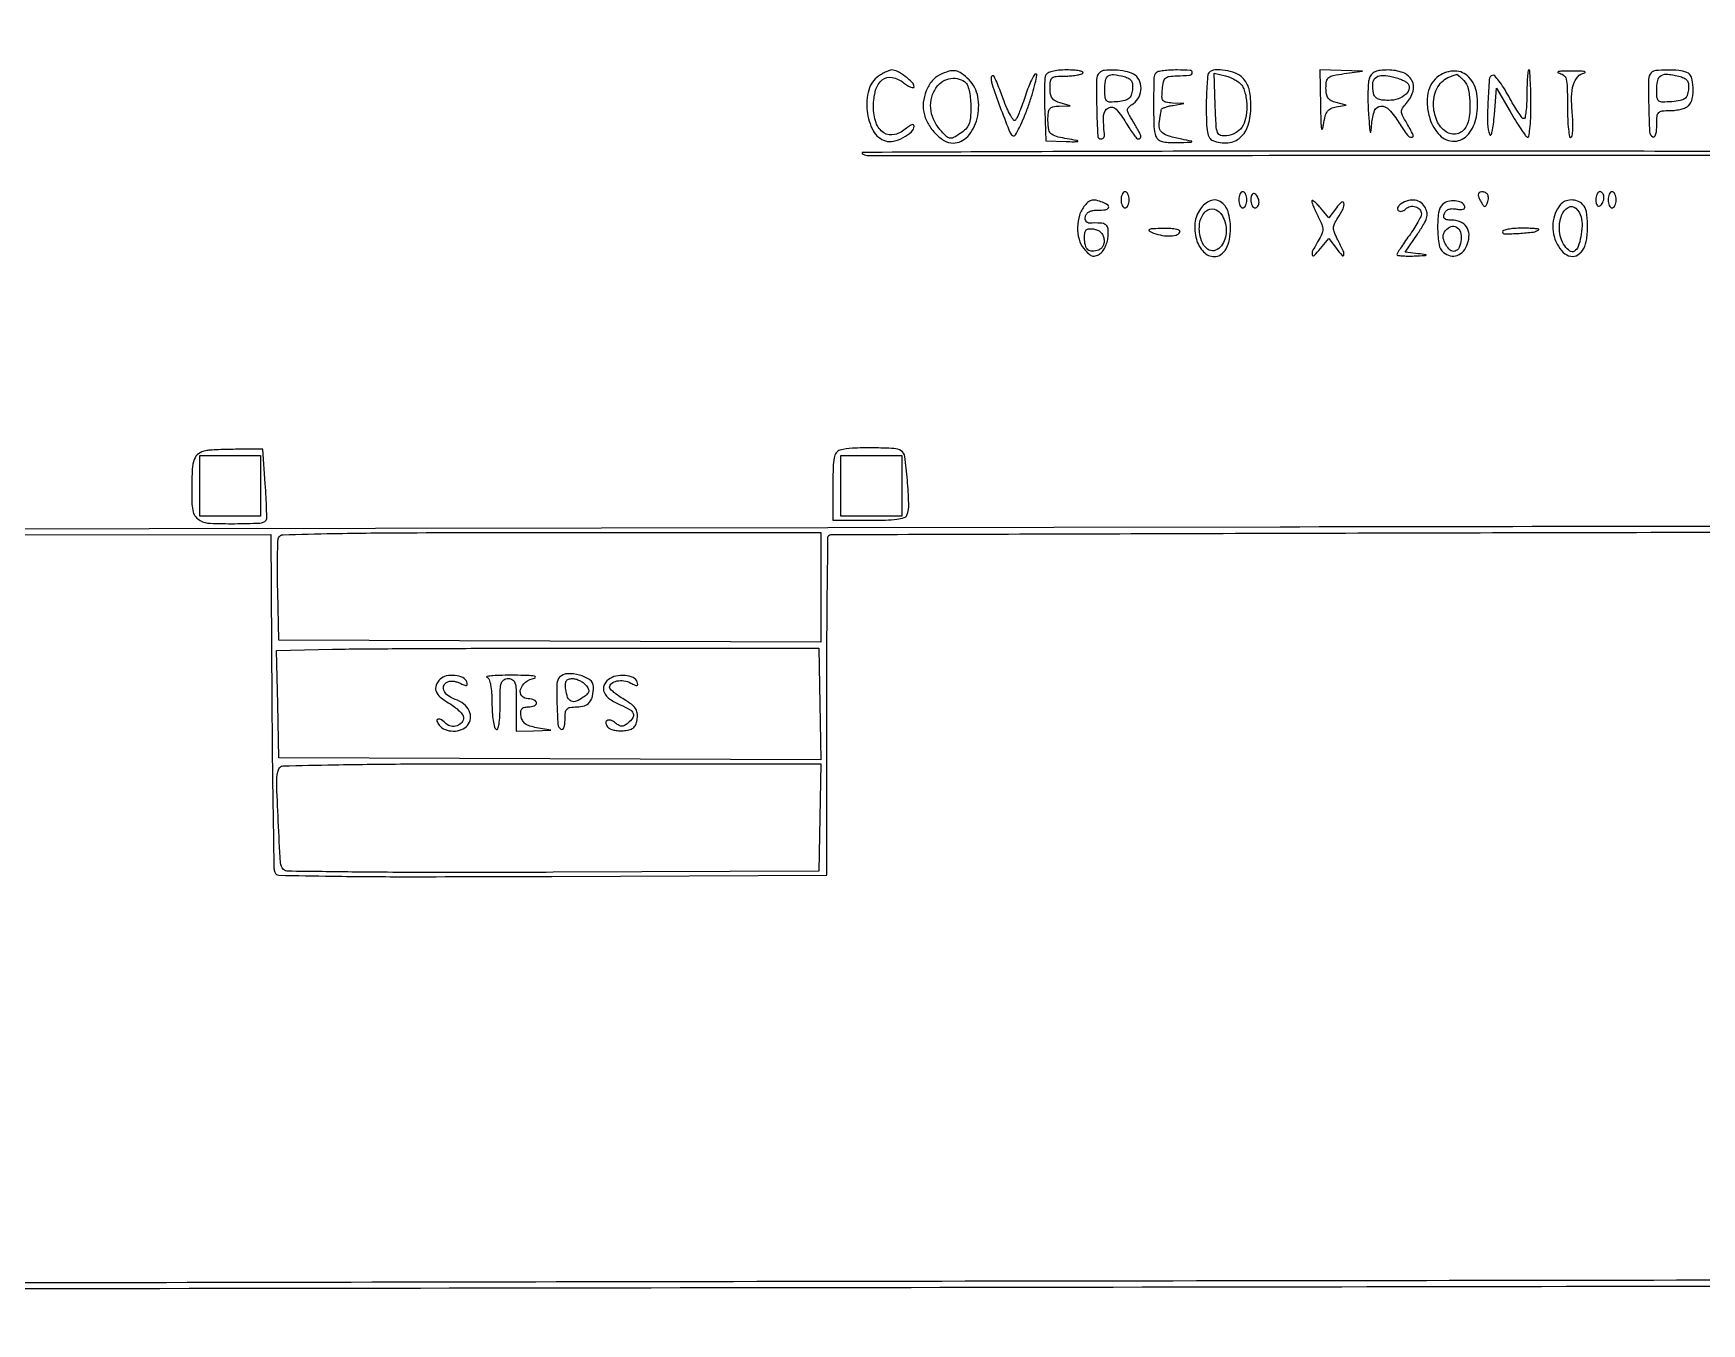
# Model space of a CAD drawing. Extents: x 169 to 2908, y 294 to 2057.
# Drawn here: x 1278 to 1689.1, y 294 to 612 of the extents above; entities that cross this region are included whole.
import ezdxf

# ---------------------------------------------------------------- set-up
doc = ezdxf.new("R2010")
doc.units = 0

msp = doc.modelspace()

# ---------------------------------------------------------------- linework, layer by layer
for points in [[(2071.506825, 305.439341, -0.000001), (1934.444724, 305.133768, -0.000138)], [(1038.744617, 303.238644, -0.000023), (700.1838, 302.982319, -0.000004), (342.98374, 302.731113, -0.013624)], [(2801.089732, 826.142168, 0.000003), (2801.313749, 715.701409, 0.007134)], [(1196.280534, 693.607664, -0.000004), (1324.530678, 693.874949, -0.000166), (1465.990594, 694.12187, -0.0001), (1633.75, 694.325572), (2071, 694.769177), (2071, 685.828914, 0.004678), (2071.139118, 670.959045, 0.002062), (2071.588126, 651.299781, 0.000179), (2072.170997, 629.968917, 0.191729), (2072.528767, 629.1379, 0.662557), (2072.721594, 629.216017, 0.000294), (2072.861575, 638.5478, 0.002271), (2072.966201, 649.147557, 0.001332), (2073, 661.833333), (2073, 695), (2103.139757, 695, 0.001575)], [(1266, 488.407525), (1336.5, 488.5), (1336.759195, 447.5, 0.001036), (1336.891886, 431.692305, 0.00165), (1337.077995, 418.174507, 0.000323), (1337.288978, 406.264564, 0.083678), (1337.480495, 405.243002, 0.30872), (1338.486455, 404.525398, 0.001526), (1351.600742, 404.293185, 0.003882), (1370.730216, 404.161385, 0.00073), (1405.7213, 404.243002), (1473.5, 404.5), (1473.5, 446.160707, -0.001124), (1473.535981, 462.16775, -0.001843), (1473.646875, 475.722187, -0.000188), (1473.795078, 487.82624, -0.203162), (1474, 488.293262, -0.190593), (1474.488253, 488.488147, -0.000004), (1562.111462, 488.759446, -0.000246), (1658.661073, 489.010227, -0.000148), (1773.251784, 489.217673, 0.000179)], [(875.517606, 897.711157, -0.000003), (920.169124, 897.876895, -0.000247)], [(1984.413359, 489.705422, 0.000005), (2072.00811, 490.006244, 0.198017)], [(942.76875, 909.918329, 0.000009), (875.297287, 909.614526, 0.074582)], [(1988.905222, 490.963323, 0.000012), (1874.026711, 490.794518, 0.000021), (1738.015911, 490.58562, 0.000015), (1585.25, 490.339917), (1195, 489.700542)], [(1130.910874, 386.472974, 0.000017), (1193.964393, 386.779402, 0.258627)], [(876.07368, 302.223723, -0.000072), (1093, 302.463755, 0.00007), (1323.560409, 302.718142, 0.000073), (1551.178408, 303.034354, 0.00007), (1748.090077, 303.364179, 0.000318), (1862.862667, 303.645427), (2070.225333, 304.285323), (2069.500272, 301.892662, 0.0083), (2069.128584, 300.588498, 0.186061), (2069.169696, 300.20528, 0.472617), (2069.402879, 300.154846, 0.022767), (2070.087605, 300.75, -0.049566), (2071.430117, 301.796242, -0.288393), (2072.286974, 301.797442, -0.198395), (2072.885563, 300.957102, -0.025949), (2073.276604, 298.75, 0.002653), (2073.524759, 296.833587, 0.719386), (2073.637368, 296.811991, 0.118219), (2073.736282, 297.158986, 0.001178), (2073.839963, 299.75), (2074, 304), (2202.75, 304.054307, 0.000535)], [(1783.600791, 304.839488, -0.000083), (1604.5, 304.569288, 0.000077), (1422.017777, 304.296099, 0.000111), (1260.2875, 303.993235, 0.000059), (1123.297317, 303.690321, 0.001731)]]:
    msp.add_lwpolyline(points, format="xyb")
for points in [[(1486.262427, 601.471258, 0.174175), (1483.852485, 598.058841, 0.094756), (1483.431846, 592.880708, 0.097265), (1484.943651, 588.024618, 0.194326), (1487.992033, 585.502529, 0.137349), (1489.935017, 585.435776, 0.061173), (1492.352082, 586.347889, 0.062724), (1494.364365, 587.749289, 0.212408), (1495, 589.178041, 0.259461), (1494.838353, 589.468575, 0.211555), (1494.480581, 589.518403, 0.084852), (1493.89856, 589.238775, 0.029605), (1493.171259, 588.654988, -0.122045), (1490.23344, 587.077882, -0.210283), (1487.542567, 587.525236, -0.16951), (1485.646952, 589.989508, -0.080139), (1485, 594, -0.065966), (1485.539214, 598.069292, -0.161111), (1487.18319, 600.562417, -0.217175), (1489.608186, 601.157534, -0.120443), (1492.436176, 599.871544, 0.023191), (1493.420938, 599.168301, 0.050442), (1494.246877, 598.74566, 0.101), (1494.788115, 598.652276, 0.40532), (1495, 598.870716, 0.203164), (1494.563449, 599.900749, 0.031273), (1492.835888, 601.37523, 0.033865), (1490.892897, 602.637954, 0.127838), (1489.5, 603, 0.088352), (1488.952889, 602.902562, 0.022168), (1488.113781, 602.550932, 0.02194), (1487.175442, 602.056414, 0.020532)], [(1501.321178, 601.811266, 0.11315), (1499.429035, 600.294665, 0.071458), (1497.999353, 597.838347, 0.068987), (1497.278699, 594.976452, 0.088284), (1497.46085, 592.269411, 0.070686), (1498.537748, 589.607538, 0.062809), (1500.348858, 587.230202, 0.068011), (1502.507311, 585.560182, 0.131422), (1504.601734, 585, 0.215199), (1508.227463, 586.63628, 0.119181), (1510.538102, 591.013609, 0.106861), (1510.728396, 596.366596, 0.153186), (1508.545455, 600.545455, 0.037664), (1506.694345, 602.136876, 0.115853), (1505.185269, 602.78227, 0.117347), (1503.558238, 602.684252, 0.039153)], [(1507.8, 599.8, -0.120341), (1508.264514, 599.035285, -0.027057), (1508.6475, 597.549272, -0.026552), (1508.91181, 595.739814, -0.022993), (1509, 593.823053, -0.019694), (1508.896108, 591.186456, -0.076566), (1508.522206, 589.600995, -0.101606), (1507.750412, 588.440659, -0.050365), (1506.370365, 587.323103, -0.023271), (1504.681228, 586.325439, -0.174399), (1503.775241, 586.196243, -0.14951), (1502.92219, 586.662821, -0.015779), (1501.370365, 588.355814, -0.072818), (1499.788426, 590.851313, -0.085631), (1499.100063, 593.561161, -0.088484), (1499.368311, 596.273088, -0.084176), (1500.556704, 598.777494, -0.10565), (1502.087713, 600.201676, -0.099958), (1504.097451, 600.911448, -0.104704), (1506.147437, 600.770992, -0.127774)], [(1514, 601.194787, 0.083668), (1514.393429, 598.860119, 0.007621), (1516.41846, 593.297639, 0.003989), (1518.679975, 587.507469, 0.234771), (1519.5, 586.774692, 0.343214), (1520.007547, 586.985195, 0.013887), (1521.0028, 588.857253, 0.01925), (1522.100033, 591.298727, 0.011824), (1523.211659, 594.25, 0.00952), (1524.188611, 597.222524, 0.016645), (1524.867889, 599.723438, 0.011396), (1525.288077, 601.703225, 0.469908), (1525.042026, 602, 0.266808), (1524.615641, 601.755036, 0.017599), (1523.919272, 600.457813, 0.021721), (1523.174014, 598.761872, 0.014221), (1522.457446, 596.75, -0.008032), (1521.747843, 594.67686, -0.010238), (1521.024119, 592.790386, -0.008395), (1520.362665, 591.241415, -0.080329), (1519.969884, 590.642804, -0.468161), (1519.535836, 590.662747, -0.032122), (1518.761869, 591.831399, -0.027838), (1517.869107, 593.610577, -0.014945), (1516.958814, 595.892804, 0.005637), (1515.571025, 599.569599, 0.034219), (1514.703463, 601.409557, 0.355568), (1514.280909, 601.577613, 0.327531)], [(1527.421649, 601.656415, 0.078282), (1527.23321, 600.773024, 0.007235), (1527.144753, 598.531874, 0.009185), (1527.126964, 595.841003, 0.007079), (1527.203033, 592.906415), (1527.5, 585.5), (1532.5, 585.353546, 0.005889), (1534.292126, 585.322174, 0.029319), (1535.296875, 585.375371, 0.684319), (1535.328544, 585.494882, 0.115672), (1535, 585.633501, -0.008181), (1530.50404, 586.476266, -0.102274), (1528.920727, 587.155968, -0.197159), (1528.206618, 588.264865, -0.045734), (1528, 590.519052, -0.022521), (1528.089567, 592.506609, -0.142163), (1528.454663, 593.440969, -0.180597), (1529.216017, 593.91673, -0.04126), (1530.75, 594.09968), (1533.5, 594.19936), (1531, 594.894765, -0.055068), (1529.771073, 595.387508, -0.120311), (1529.020347, 596.060461, -0.109534), (1528.623074, 597.048496, -0.041049), (1528.5, 598.545085, -0.033945), (1528.616786, 600.263342, -0.191459), (1529.060174, 601.0485, -0.151566), (1529.987924, 601.416419, -0.019179), (1532.166148, 601.5, 0.018838), (1533.624811, 601.554975, 0.02322), (1534.975829, 601.720312, 0.022523), (1536.075568, 601.958446, 0.132459), (1536.582814, 602.25, 0.530847), (1536.527482, 602.537253, 0.05423), (1535.732816, 602.779688, 0.03192), (1534.387131, 602.947326, 0.015031), (1532.635282, 603, 0.020529), (1530.594562, 602.916175, 0.042554), (1529.02343, 602.651067, 0.057712), (1527.933272, 602.231349, 0.182377)], [(1540.666667, 602.333333, 0.196776), (1539.951929, 600.627679, 0.007828), (1540.003075, 593.745442, 0.006034), (1540.248809, 586.758344, 0.400449), (1541.043837, 586, 0.124261), (1541.428977, 586.097217, 0.116034), (1541.733365, 586.367188, 0.103799), (1541.908313, 586.772633, 0.082595), (1541.925354, 587.25, -0.042179), (1541.721181, 591.801929, -0.269005), (1542.911169, 593.67885, -0.342338), (1544.820063, 593.332494, -0.053242), (1547.22014, 590.007702, 0.013143), (1548.148114, 588.477554, 0.019208), (1549.050604, 587.185879, 0.015046), (1549.849715, 586.194349, 0.216304), (1550.25, 586.007702, 0.222331), (1550.760669, 586.240223, 0.252109), (1550.872868, 586.761381, 0.059501), (1550.41189, 587.849469, 0.006696), (1549.046365, 590.164155, -0.009624), (1547.817174, 592.275908, -0.127658), (1547.592731, 593.140665, -0.209983), (1547.888943, 593.814887, -0.032981), (1549.046365, 594.745029, 0.12601), (1550.435497, 596.364179, 0.114421), (1550.939721, 598.512484, 0.120866), (1550.440253, 600.572386, 0.151379), (1549.065741, 601.964816, 0.076098), (1547.106071, 602.656906, 0.035951), (1544.435589, 602.967316, 0.033134), (1541.90235, 602.910574, 0.175973)], [(1546.80381, 601.355642, -0.056266), (1547.915236, 600.919298, -0.133468), (1548.558971, 600.317316, -0.123327), (1548.838625, 599.438613, -0.044575), (1548.80381, 598.119297, -0.053375), (1548.497062, 596.76109, -0.138908), (1547.932423, 595.944234, -0.116768), (1546.953978, 595.462575, -0.032221), (1545.25, 595.186642, -0.021744), (1543.33206, 595.085589, -0.171854), (1542.503448, 595.370542, -0.197305), (1542.10084, 596.091013, -0.030003), (1542, 597.769975, -0.033839), (1542.177314, 600.386923, -0.201223), (1542.858023, 601.542217, -0.19618), (1544.171539, 601.882888, -0.032017)], [(1554.666667, 602.333333, 0.192075), (1554.107601, 601.03236, 0.005638), (1554.015942, 594.948495, 0.009178), (1554.10143, 589.080088, 0.083565), (1554.606989, 586.581787, 0.14363), (1555.161534, 585.854911, 0.090579), (1556.128089, 585.384302, 0.055958), (1557.624126, 585.141885, 0.018404), (1559.856989, 585.114999, 0.000793), (1563.108165, 585.200682, 0.15149), (1563.418189, 585.306397, 0.652275), (1563.389313, 585.438962, 0.001722), (1560.966035, 585.922465, -0.020981), (1557.828833, 586.67508, -0.098454), (1556.186079, 587.517166, -0.172177), (1555.467292, 588.664087, -0.101309), (1555.439654, 590.300387, 0.002132), (1555.602731, 591.192641, 0.002376), (1555.752264, 592.054665, 0.002192), (1555.873013, 592.790626, 0.012489), (1555.92569, 593.183578, -0.242905), (1556.117914, 593.473885, -0.034489), (1556.785984, 593.788728, -0.032873), (1557.691118, 594.074412, -0.02242), (1558.75, 594.283746), (1561.5, 594.700336), (1558.686642, 594.850168, -0.034137), (1557.09209, 595.044792, -0.188964), (1556.375089, 595.497545, -0.160784), (1556.092504, 596.364161, -0.023126), (1556.186642, 598.25, -0.029359), (1556.474322, 600.093258, -0.152528), (1556.976518, 600.978044, -0.154306), (1557.889631, 601.414215, -0.030258), (1559.726142, 601.559475, 0.015281), (1562.971054, 601.718579, 0.369844), (1563.563981, 602.314644, 0.417727), (1563.05386, 602.89966, 0.015574), (1559.833333, 603, 0.013728), (1558.061214, 602.951334, 0.018355), (1556.459375, 602.804167, 0.015721), (1555.158369, 602.594528, 0.149652)], [(1567.666667, 602.333333, 0.170883), (1567.401709, 601.780463, 0.007285), (1567.195833, 599.592886, 0.011776), (1567.048388, 596.949123, 0.008041), (1567, 593.940322, 0.00834), (1567.066559, 589.950194, 0.038575), (1567.320822, 587.657942, 0.075226), (1567.797176, 586.301617, 0.181058), (1568.581787, 585.606989, 0.109953), (1572.35211, 585.047258, 0.165552), (1575.385689, 586.329028, 0.1402), (1577.340909, 589.417989, 0.071553), (1578, 594, 0.02173), (1577.892618, 596.469613, 0.047884), (1577.55, 598.325, 0.06097), (1576.934945, 599.779383, 0.065976), (1576, 601, 0.100795), (1574.189989, 602.197501, 0.056289), (1571.63476, 602.907748, 0.057706), (1569.158738, 603.015203, 0.180287)], [(1575.75, 599.254137, -0.075895), (1576.230847, 598.375668, -0.028947), (1576.632812, 597.035721, -0.027859), (1576.907954, 595.505124, -0.030549), (1577, 594, -0.052741), (1576.688018, 591.05053, -0.098873), (1575.740448, 588.857619, -0.117921), (1574.161971, 587.442002, -0.09758), (1572, 586.769063, -0.092871), (1570.542043, 586.883013, -0.243468), (1569.79019, 587.570698, -0.074342), (1569.443809, 589.245956, -0.004527), (1569.205784, 594.369505), (1568.911569, 602.239011), (1571.705784, 601.564772, -0.039106), (1572.867252, 601.186382, -0.031502), (1574.046387, 600.6079, -0.032505), (1575.071873, 599.930054, -0.067457)], [(1595.141905, 594.25, 0.003221), (1595.234145, 590.179634, 0.031887), (1595.39267, 588.477227, 0.769362), (1595.617717, 588.454047, 0.052802), (1595.891905, 589.5, -0.023506), (1596.31474, 591.60895, -0.092724), (1596.864157, 592.807577, -0.131068), (1597.698783, 593.504081, -0.068881), (1599, 593.902659), (1601.5, 594.305318), (1599, 594.947744, -0.05487), (1597.764726, 595.414339, -0.123795), (1597.015864, 596.067342, -0.112006), (1596.621294, 597.043156, -0.040314), (1596.5, 598.545085, -0.044553), (1596.653348, 600.262626, -0.183035), (1597.181468, 601.143349, -0.119856), (1598.307769, 601.659896, -0.014731), (1601, 602.099806), (1605.5, 602.699613), (1600.25, 602.849806), (1595, 603)], [(1607.217776, 601.075896, 0.070255), (1606.965874, 599.93211, 0.012135), (1606.849816, 597.71189, 0.012993), (1606.844625, 595.080299, 0.011297), (1606.973086, 592.325896, 0.001774), (1607.246012, 588.580674, 0.056933), (1607.418851, 587.68214, 0.81139), (1607.585338, 587.698219, 0.008175), (1607.780584, 589.75, -0.068599), (1608.495139, 593.014218, -0.308069), (1610.003962, 594.092799, -0.218481), (1612.060004, 593.205857, -0.042584), (1614.559642, 589.90552, 0.01569), (1616.550251, 586.961069, 0.238543), (1617.612045, 586.412852, 0.558773), (1617.975257, 586.992227, 0.018608), (1616.405767, 589.890237, -0.015531), (1615.377309, 591.76166, -0.113371), (1615.130015, 592.747946, -0.15396), (1615.380522, 593.600992, -0.036118), (1616.308334, 594.788211, 0.111152), (1617.972258, 597.734024, 0.202154), (1617.68421, 600.437186, 0.17991), (1615.47117, 602.338177, 0.088651), (1611.767776, 603, 0.025812), (1609.883257, 602.902648, 0.074348), (1608.619182, 602.577654, 0.106934), (1607.775687, 601.984178, 0.097192)], [(1616.477524, 599.867123, -0.239777), (1616.964365, 598.507556, -0.172067), (1616.224145, 597.04165, -0.109918), (1614.329083, 595.89682, -0.081299), (1611.904709, 595.5, -0.029332), (1610.289706, 595.594823, -0.083848), (1609.213535, 595.909645, -0.123253), (1608.54192, 596.472097, -0.109966), (1608.179122, 597.308413, -0.06161), (1608.025354, 599.593593, -0.181424), (1608.649943, 601.011905, -0.187292), (1610.03569, 601.641976, -0.066126), (1612.249175, 601.474284, -0.018996), (1613.565385, 601.144276, -0.019897), (1614.832218, 600.719622, -0.020017), (1615.892105, 600.267437, -0.078407)], [(1624.33677, 601.523329, 0.099462), (1622.613091, 599.715278, 0.088369), (1621.631309, 597.306049, 0.075728), (1621.456902, 594.379039, 0.049902), (1622.099554, 591.062055, 0.119724), (1624.533215, 586.902837, 0.213149), (1628.144987, 585.447418, 0.217671), (1631.580463, 587.173584, 0.123392), (1633.563325, 591.485859, 0.0834), (1633.670118, 597.097009, 0.150098), (1631.705003, 601.213801, 0.206292), (1628.291216, 602.740729, 0.157465)], [(1630.428571, 600.428571, -0.141928), (1631.504278, 598.475432, -0.043736), (1631.958018, 595.11051, -0.044144), (1631.810556, 591.568867, -0.090635), (1630.964816, 588.934259, -0.214655), (1628.788576, 587.257419, -0.214755), (1626.090906, 587.774757, -0.139023), (1623.812488, 590.580982, -0.101771), (1623, 594.531377, -0.059154), (1623.273268, 596.833078, -0.074391), (1624.078403, 598.82083, -0.081569), (1625.353629, 600.346762, -0.092422), (1627, 601.306019, 0.00083), (1627.587628, 601.517132, 0.001162), (1628.11183, 601.707821, 0.000688), (1628.553104, 601.870194, 0.015578), (1628.678571, 601.921053, -0.281589), (1628.797531, 601.905174, -0.006122), (1629.266295, 601.515202, -0.012145), (1629.813324, 601.025229, -0.007669)], [(1646, 597, -0.011735), (1645.946007, 594.699869, -0.019374), (1645.779687, 592.763527, -0.014098), (1645.546857, 591.249834, -0.363512), (1645.25, 591.003497, -0.237884), (1644.83998, 591.212675, -0.009519), (1643.847792, 592.623474, -0.014966), (1642.722317, 594.40295, -0.009835), (1641.529717, 596.513402, 0.016051), (1640.316849, 598.598772, 0.025114), (1639.129475, 600.300895, 0.022336), (1638.082573, 601.533817, 0.294504), (1637.529717, 601.674591, 0.300346), (1636.749812, 600.677474, 0.00888), (1636.401467, 595.107723, 0.014834), (1636.319943, 589.686631, 0.094953), (1636.87371, 587.009405, 0.639215), (1637.15328, 586.998222, 0.062907), (1637.462902, 587.852763, 0.025707), (1637.764513, 589.603917, 0.010597), (1638, 592), (1638.5, 598.5), (1641.845441, 592.750031, 0.006973), (1643.192797, 590.506827, 0.009495), (1644.473873, 588.524896, 0.006783), (1645.593189, 586.910989, 0.099647), (1646.095441, 586.441014, 0.52849), (1646.46023, 586.603387, 0.016767), (1646.739908, 588.503725, 0.01871), (1646.937396, 591.125739, 0.009441), (1647, 594.440983, 0.005476), (1646.964056, 597.72284, 0.009112), (1646.853125, 600.485789, 0.0033), (1646.701813, 602.812133, 0.393409), (1646.5, 603, 0.382507), (1646.299794, 602.82059, 0.006578), (1646.146875, 601.2375, 0.012971), (1646.03596, 599.300555, 0.007815)], [(1653.75, 602.294267, -0.115629), (1654.997747, 601.736289, -0.16626), (1655.666034, 600.739352, -0.059789), (1655.945625, 598.77805, -0.005541), (1656, 593.871432, 0.010077), (1656.061029, 590.843743, 0.018488), (1656.251474, 588.384291, 0.015626), (1656.51852, 586.561897, 0.52942), (1656.856083, 586.411055, 0.218792), (1657.166203, 586.877827, 0.021772), (1657.32025, 588.246335, 0.024232), (1657.354928, 589.971227, 0.016862), (1657.234065, 591.915843, -0.024639), (1657.026933, 596.36462, -0.070166), (1657.467428, 599.427336, -0.115498), (1658.546015, 601.342419, -0.160757), (1660.25165, 602.294483, 0.387681), (1660.368383, 602.451008, 0.347974), (1660.223922, 602.600397, 0.026151), (1658.983574, 602.700013, 0.006963), (1657, 602.727636, 0.006965), (1655.016484, 602.700003, 0.026181), (1653.776562, 602.600334, 0.349153), (1653.632675, 602.45087, 0.386447)], [(1676.666667, 602.333333, 0.196083), (1675.987536, 600.718695, 0.007986), (1676.020274, 594.272545, 0.00707), (1676.249122, 587.771971, 0.246809), (1677, 586.5, 0.336396), (1677.397523, 586.538053, 0.125298), (1677.723169, 587.038303, 0.059005), (1677.93521, 588.033693, 0.023007), (1678, 589.440983, -0.020756), (1678.089257, 591.590216, -0.167707), (1678.481806, 592.480378, -0.18236), (1679.322558, 592.899429, -0.025413), (1681.3, 593, 0.03271), (1682.651364, 593.0885, 0.032464), (1683.983125, 593.3525, 0.034257), (1685.112471, 593.73818, 0.097261), (1685.8, 594.2, 0.145452), (1686.766214, 595.98337, 0.063637), (1686.984681, 598.690115, 0.065869), (1686.529899, 601.216381, 0.227489), (1685.418213, 602.393011, 0.068395), (1683.439035, 602.856068, 0.025023), (1680.560305, 602.980556, 0.020194), (1677.771692, 602.84883, 0.176245)], [(1683.80381, 601.355642, -0.056266), (1684.915236, 600.919298, -0.133468), (1685.558971, 600.317316, -0.123327), (1685.838625, 599.438613, -0.044575), (1685.80381, 598.119297, -0.055514), (1685.48093, 596.717513, -0.153105), (1684.881523, 595.914377, -0.112817), (1683.803081, 595.457007, -0.023467), (1681.75, 595.189635, -0.015836), (1679.458393, 595.072874, -0.156886), (1678.547166, 595.346777, -0.21276), (1678.110561, 596.061625, -0.032269), (1678, 597.772968, -0.047008), (1678.24723, 600.396823, -0.210494), (1679.102327, 601.63917, -0.174463), (1680.720374, 601.979972, -0.030969)], [(1482.222977, 582.44369, 0.198974), (1483.444763, 581.93778, 0.00001), (1615.537141, 581.971979, 0.00001), (1747.629125, 582.011665, 0.198829), (1748.85159, 582.518257, 0.666847), (1748.769875, 582.716568, 0.000018), (1709.87828, 582.858488, 0.000566), (1666.785721, 582.965399, 0.000337), (1615.5, 583, 0.00039), (1564.219351, 582.960046, 0.000654), (1521.143624, 582.836584, 0.000024), (1482.317232, 582.672625, 0.666635)], [(1546, 571, 0.048028), (1546.073693, 570.234582, 0.068025), (1546.29375, 569.5875, 0.088204), (1546.618118, 569.151477, 0.191087), (1547, 569, 0.191087), (1547.381882, 569.151477, 0.088204), (1547.70625, 569.5875, 0.068025), (1547.926307, 570.234582, 0.048028), (1548, 571, 0.048028), (1547.926307, 571.765418, 0.068025), (1547.70625, 572.4125, 0.088204), (1547.381882, 572.848523, 0.191087), (1547, 573, 0.191087), (1546.618118, 572.848523, 0.088204), (1546.29375, 572.4125, 0.068025), (1546.073693, 571.765418, 0.048028)], [(1575, 571, 0.048028), (1575.073693, 570.234582, 0.068025), (1575.29375, 569.5875, 0.088204), (1575.618118, 569.151477, 0.191087), (1576, 569, 0.191087), (1576.381882, 569.151477, 0.088204), (1576.70625, 569.5875, 0.068025), (1576.926307, 570.234582, 0.048028), (1577, 571, 0.048028), (1576.926307, 571.765418, 0.068025), (1576.70625, 572.4125, 0.088204), (1576.381882, 572.848523, 0.191087), (1576, 573, 0.191087), (1575.618118, 572.848523, 0.088204), (1575.29375, 572.4125, 0.068025), (1575.073693, 571.765418, 0.048028)], [(1578, 571.059017, 0.0466), (1578.073608, 570.270941, 0.066561), (1578.29375, 569.604836, 0.086673), (1578.618015, 569.155423, 0.195654), (1579, 569, 0.142666), (1579.38134, 569.111069, 0.09965), (1579.70625, 569.423289, 0.08433), (1579.925146, 569.890182, 0.067639), (1580, 570.440983, 0.061875), (1579.925833, 571.038022, 0.051278), (1579.70625, 571.640225, 0.053305), (1579.382836, 572.157656, 0.08825), (1579, 572.5, 0.202618), (1578.621877, 572.558599, 0.181468), (1578.29375, 572.33165, 0.104212), (1578.071541, 571.804599, 0.047867)], [(1634.015313, 572.25, 0.071094), (1634.077159, 571.872437, 0.021863), (1634.2745, 571.328495, 0.021387), (1634.551392, 570.731873, 0.021926), (1634.876149, 570.166154, 0.029537), (1635.346745, 569.512559, 0.253964), (1635.66818, 569.38032, 0.250513), (1635.957312, 569.577294, 0.028865), (1636.291936, 570.318389, 0.044968), (1636.465847, 570.931175, 0.050005), (1636.51909, 571.543526, 0.056339), (1636.452952, 572.066669, 0.13763), (1636.264432, 572.402234, 0.099698), (1635.585293, 572.853678, 0.114371), (1634.817661, 572.977691, 0.158951), (1634.240054, 572.745078, 0.22706)], [(1663, 570.940983, 0.047867), (1663.071541, 570.195401, 0.104212), (1663.29375, 569.66835, 0.181468), (1663.621877, 569.441401, 0.202618), (1664, 569.5, 0.08825), (1664.382836, 569.842344, 0.053305), (1664.70625, 570.359775, 0.051278), (1664.925833, 570.961978, 0.061875), (1665, 571.559017, 0.067639), (1664.925146, 572.109818, 0.08433), (1664.70625, 572.576711, 0.09965), (1664.38134, 572.888931, 0.142666), (1664, 573, 0.195654), (1663.618015, 572.844577, 0.086673), (1663.29375, 572.395164, 0.066561), (1663.073608, 571.729059, 0.0466)], [(1666, 571, 0.048028), (1666.073693, 570.234582, 0.068025), (1666.29375, 569.5875, 0.088204), (1666.618118, 569.151477, 0.191087), (1667, 569, 0.191087), (1667.381882, 569.151477, 0.088204), (1667.70625, 569.5875, 0.068025), (1667.926307, 570.234582, 0.048028), (1668, 571, 0.048028), (1667.926307, 571.765418, 0.068025), (1667.70625, 572.4125, 0.088204), (1667.381882, 572.848523, 0.191087), (1667, 573, 0.191087), (1666.618118, 572.848523, 0.088204), (1666.29375, 572.4125, 0.068025), (1666.073693, 571.765418, 0.048028)], [(1537.074054, 569.58923, 0.096754), (1535.774585, 567.209535, 0.071414), (1535.282442, 564.241592, 0.072313), (1535.645678, 561.294581, 0.105358), (1536.843328, 558.976896, 0.026131), (1537.978959, 557.731035, 0.109343), (1538.832263, 557.194177, 0.154018), (1539.668922, 557.162265, 0.06968), (1540.68735, 557.600849, 0.094687), (1541.404968, 558.249016, 0.045921), (1542.059583, 559.303387, 0.0433), (1542.559356, 560.564566, 0.047928), (1542.813358, 561.850849, 0.049911), (1542.812262, 563.809921, 0.211708), (1542.245742, 564.805007, 0.148891), (1540.970975, 565.25648, 0.021806), (1538.196352, 565.259704, -0.135911), (1537.726297, 565.368636, -0.13192), (1537.372914, 565.704653, -0.110667), (1537.195365, 566.226714, -0.07657), (1537.223815, 566.85217, -0.120176), (1537.548955, 567.547311, -0.102683), (1538.174406, 568.062932, -0.080424), (1539.09401, 568.372064, -0.044596), (1540.277463, 568.460579, 0.034368), (1542.146691, 568.562049, 0.232716), (1542.899165, 569.055297, 0.397778), (1542.751899, 569.701969, 0.055883), (1541.418213, 570.393011, 0.029854), (1539.880537, 570.880011, 0.107912), (1538.85998, 570.912716, 0.126398), (1538.009143, 570.517944, 0.048084)], [(1565.556704, 568.777494, 0.123751), (1564.220063, 565.277064, 0.101504), (1564.556115, 561.276401, 0.117615), (1566.342334, 558.158678, 0.206974), (1569.02152, 557, 0.158021), (1570.612776, 557.515784, 0.107175), (1571.893845, 558.946242, 0.080677), (1572.724595, 561.181612, 0.048742), (1573, 564, 0.077939), (1572.359036, 568.086977, 0.173985), (1570.467232, 570.54656, 0.249491), (1567.978371, 570.750172, 0.138988)], [(1570.964816, 567.065741, -0.059182), (1571.728233, 565.11584, -0.071974), (1571.945796, 563.168193, -0.075478), (1571.602423, 561.314132, -0.074531), (1570.723619, 559.636704, -0.144181), (1569.313534, 558.557981, -0.201427), (1567.745708, 558.606422, -0.152233), (1566.355091, 559.852332, -0.080644), (1565.494534, 562.024888, -0.102213), (1565.450435, 565.556817, -0.160096), (1566.917257, 568.186965, -0.26964), (1569.050553, 568.659116, -0.195033)], [(1593.033269, 570.70034, 0.095268), (1593.104378, 570.224636, 0.011227), (1593.483984, 569.218557, 0.01311), (1593.998593, 568.032815, 0.010392), (1594.614335, 566.7789, -0.020849), (1595.495708, 564.884966, -0.098786), (1595.728671, 563.71735, -0.107149), (1595.485833, 562.597177, -0.026656), (1594.614335, 560.924268, 0.012994), (1593.216262, 558.410576, 0.185269), (1593.100378, 557.409182, 0.581351), (1593.58048, 557.278151, 0.022511), (1595.11721, 558.964447), (1597.167882, 561.428894), (1599.061705, 558.964447, 0.021055), (1600.490951, 557.258302, 0.623887), (1600.909475, 557.380563, 0.153185), (1600.772058, 558.407493, 0.010055), (1599.434917, 561.125857, -0.020795), (1598.592334, 562.935934, -0.09884), (1598.369833, 564.050497, -0.113742), (1598.608453, 565.085879, -0.031765), (1599.434917, 566.541014, 0.029879), (1600.715411, 568.775892, 0.153455), (1600.934667, 570.169737, 0.584152), (1600.364332, 570.38762, 0.055841), (1599.061705, 569.035553), (1597.167882, 566.571106), (1595.11721, 569.035553, 0.015758), (1594.32691, 569.926647, 0.034942), (1593.659151, 570.541169, 0.068238), (1593.207527, 570.810527, 0.524027)], [(1615.02896, 570.03906, 0.057681), (1614.520511, 569.628611, 0.090799), (1614.20674, 569.165325, 0.12375), (1614.132194, 568.725671, 0.178642), (1614.295627, 568.37104, 0.148023), (1614.662105, 568.174864, 0.098921), (1615.141281, 568.174684, 0.082484), (1615.660899, 568.371112, 0.064937), (1616.138522, 568.738522, -0.143518), (1617.252356, 569.34746, -0.129581), (1618.567505, 569.291526, -0.141303), (1619.604885, 568.610417, -0.179148), (1620, 567.54305, -0.112841), (1619.837828, 566.833614, -0.014718), (1619.11875, 565.44867, -0.016518), (1618.148749, 563.835461, -0.013129), (1617, 562.158697, 0.005439), (1615.850448, 560.534899, 0.008049), (1614.88125, 559.084429, 0.004209), (1614.095755, 557.844104, 0.139934), (1614, 557.508659, 0.375336), (1614.170516, 557.313508, 0.013174), (1615.248437, 557.196429, 0.018652), (1616.620482, 557.135272, 0.011221), (1618.25, 557.160037, 0.001164), (1620.846936, 557.26388, 0.118755), (1621.191739, 557.362542, 0.718697), (1621.170071, 557.47483, 0.002609), (1619.245768, 557.723711), (1615.991537, 558.127348), (1619.036577, 562.553163, 0.014496), (1620.589991, 564.957347, 0.062023), (1621.285999, 566.512672, 0.104634), (1621.395909, 567.753103, 0.093083), (1621.005625, 568.989489, 0.106331), (1619.935759, 570.2513, 0.121043), (1618.488537, 570.888503, 0.109542), (1616.794568, 570.813285, 0.075475)], [(1625.238321, 569.838321, 0.165709), (1624.233981, 567.795622, 0.036675), (1624.015702, 563.846165, 0.036227), (1624.371712, 559.924327, 0.18071), (1625.451961, 558.039869, 0.116485), (1627.127228, 557.208191, 0.145298), (1628.853808, 557.311393, 0.132459), (1630.359557, 558.36752, 0.089633), (1631.401365, 560.199969, 0.094048), (1631.744299, 562.459419, 0.142438), (1631.123166, 564.334449, 0.144836), (1629.604177, 565.563461, 0.098465), (1627.40894, 566, -0.035164), (1626.308517, 566.077485, -0.151324), (1625.721822, 566.354381, -0.220932), (1625.51865, 566.842279, -0.081709), (1625.672739, 567.589556, -0.103086), (1626.09427, 568.244526, -0.10889), (1626.734976, 568.661164, -0.089024), (1627.600654, 568.820539, -0.04838), (1628.680989, 568.720651, 0.032228), (1629.663767, 568.59771, 0.093902), (1630.339306, 568.684132, 0.191631), (1630.673176, 568.961469, 0.207055), (1630.711307, 569.381095, 0.200974), (1629.896802, 570.320352, 0.094379), (1628.319412, 570.759538, 0.086596), (1626.560175, 570.601822, 0.131558)], [(1654.202839, 569.744406, 0.083122), (1652.989515, 567.658616, 0.07073), (1652.43374, 565.170631, 0.068712), (1652.587195, 562.557508, 0.070462), (1653.444304, 560.107704, 0.079429), (1654.976008, 558.032215, 0.150737), (1656.803639, 557.087047, 0.187512), (1658.565898, 557.430833, 0.129725), (1659.964816, 558.934259, 0.089), (1660.755213, 561.369292, 0.037893), (1660.963495, 564.803088, 0.036114), (1660.675941, 568.08613, 0.157748), (1659.8, 569.8, 0.102751), (1658.48717, 570.661279, 0.096741), (1656.910823, 570.952932, 0.09991), (1655.382695, 570.628673, 0.117998)], [(1659.346721, 566.782139, -0.071836), (1659.595251, 564.579414, -0.039793), (1659.295967, 561.884811, -0.038152), (1658.633425, 559.457138, -0.17025), (1657.719134, 558.326415, -0.299027), (1656.595631, 558.35738, -0.090652), (1655.335289, 559.62808, -0.070512), (1654.341023, 561.636369, -0.079898), (1654, 563.756871, -0.081884), (1654.560904, 567.158893, -0.184316), (1656.20193, 569.141751, -0.322074), (1658.028982, 568.943176, -0.146942)], [(1541.802872, 561.377278, -0.068162), (1541.807904, 560.480384, -0.080804), (1541.564414, 559.669652, -0.087792), (1541.099478, 559.029503, -0.100612), (1540.46263, 558.624033, -0.08338), (1538.944871, 558.316316, -0.189299), (1537.859574, 558.700851, -0.159474), (1537.206224, 559.791224, -0.055945), (1537, 561.628568, -0.037826), (1537.097226, 562.911916, -0.163293), (1537.442235, 563.582852, -0.181478), (1538.09691, 563.86978, -0.048812), (1539.25, 563.819551, -0.070926), (1540.205119, 563.542115, -0.084941), (1540.980366, 563.018784, -0.087208), (1541.52292, 562.280194, -0.079633)], [(1553.5, 563, 0.049255), (1555.608827, 562.330464, 0.052296), (1557.765433, 562.104281, 0.059316), (1559.558565, 562.317753, 0.197571), (1560.5, 563, 0.411581), (1560.40621, 563.405446, 0.08628), (1559.660169, 563.71249, 0.042672), (1558.280547, 563.897081, 0.015584), (1556.309017, 563.929715, 0.006867), (1553.951999, 563.862881, 0.069498), (1552.989213, 563.686834, 0.556475), (1552.919357, 563.3958, 0.096524)], [(1629.804095, 561.199372, -0.070801), (1629.28365, 559.24519, -0.219583), (1628.297833, 558.350741, -0.260997), (1627.118468, 558.597267, -0.090932), (1625.99831, 560.003157, -0.036391), (1625.51296, 561.093953, -0.087079), (1625.361731, 561.9636, -0.104372), (1625.525395, 562.733216, -0.068908), (1626.003719, 563.504481, -0.142388), (1627.331399, 564.403466, -0.217732), (1628.689874, 564.244555, -0.18211), (1629.63195, 563.043907, -0.106386)], [(1640, 563.095157, 0.41945), (1640.512384, 562.591836, 0.010728), (1644.080537, 562.732146, 0.014763), (1647.59362, 563.050177, 0.15013), (1648.916667, 563.637587, 0.645588), (1648.873746, 563.780574, 0.011896), (1647.840104, 563.893541, 0.01397), (1646.428257, 563.974287, 0.007298), (1644.666667, 564, 0.018251), (1642.877845, 563.934684, 0.02964), (1641.370833, 563.734202, 0.02994), (1640.257314, 563.448235, 0.325726)], [(1476.75, 509.310674, 0.180564), (1475.84298, 508.672832, 0.101884), (1475.315486, 507.416654, 0.042272), (1475.059595, 505.09974, 0.006376), (1475, 500.426676), (1475, 492), (1483.893011, 492, 0.008174), (1488.001959, 492.06718, 0.025111), (1490.774214, 492.297551, 0.033162), (1492.59914, 492.666378, 0.246194), (1493.227498, 493.25, 0.092), (1493.690183, 496.191408, 0.015437), (1493.356087, 501.91225, 0.010436), (1492.714334, 507.718661, 0.222211), (1491.806157, 509.140964, 0.129854), (1490.055582, 509.69584, 0.009354), (1484.929102, 509.849574, 0.013273), (1479.826778, 509.771639, 0.053499)], [(1320.440933, 509.134318, 0.109279), (1318.683691, 508.383242, 0.150615), (1317.651072, 507.025469, 0.074664), (1317.147894, 504.570558, 0.01271), (1317.015313, 499.785184, 0.009551), (1317.079082, 495.994285, 0.05686), (1317.373457, 494.040159, 0.111072), (1318.007288, 492.835511, 0.093726), (1319.131256, 491.929754, 0.113584), (1321.549834, 491.272877, 0.011292), (1327.595868, 491.173599, 0.008468), (1333.765671, 491.316148, 0.195276), (1335.339114, 492.029656, 0.194218), (1335.501673, 492.441784, 0.003482), (1335.465612, 494.858711, 0.008131), (1335.356868, 497.708209, 0.005268), (1335.142791, 501), (1334.5, 509.5), (1328.440933, 509.5, 0.005451), (1325.978888, 509.47316, 0.005969), (1323.591568, 509.392581, 0.005608), (1321.55255, 509.276446, 0.029536)], [(1472, 475.492912), (1472, 461.985825), (1405.25, 462.242912), (1338.5, 462.5), (1338.216605, 474.441784, -0.004146), (1338.144519, 479.11198, -0.00591), (1338.163923, 483.259957, -0.003431), (1338.245398, 486.747185, -0.084245), (1338.435221, 487.691784, -0.303109), (1339.512588, 488.454076, -0.001912), (1351.898761, 488.743198, -0.004164), (1370.37641, 488.949879, -0.000714), (1405.468615, 489), (1472, 489)], [(1471.778266, 446.742903), (1472.056532, 432.985806), (1405.278266, 433.242903), (1338.5, 433.5), (1338.221173, 446.721593), (1337.942345, 459.943186), (1351.721173, 460.221593, -0.003515), (1359.975889, 460.330335, -0.000493), (1377.021219, 460.418218, -0.000563), (1397.197819, 460.479599, -0.000479), (1418.5, 460.5), (1471.5, 460.5)], [(1378.242976, 452.842976, 0.099471), (1377.236089, 451.329718, 0.18972), (1377.216181, 449.890973, 0.130817), (1378.254023, 448.441234, 0.039092), (1380.5, 446.867499, -0.028137), (1381.83983, 445.971759, -0.03489), (1382.971875, 444.988228, -0.037451), (1383.773876, 444.056791, -0.160353), (1384, 443.369839, -0.177095), (1383.56168, 442.171119, -0.133565), (1382.398062, 441.36797, -0.127248), (1380.941525, 441.243225, -0.155664), (1379.732783, 441.867217, 0.051856), (1378.581177, 442.801869, 0.199327), (1377.693093, 442.967755, 0.457164), (1377.429315, 442.48989, 0.085081), (1378, 441.5, 0.127566), (1379.476928, 440.435966, 0.091165), (1381.486849, 440.05208, 0.091602), (1383.49311, 440.40846, 0.13063), (1384.960174, 441.452012, 0.145228), (1385.692838, 443.164434, 0.139283), (1385.389878, 445.03059, 0.1164), (1384.061527, 446.709045, 0.083727), (1381.95914, 447.864399, -0.076159), (1380.130952, 448.833559, -0.141464), (1379.122984, 450.158773, -0.22404), (1379.212392, 451.405202, -0.180447), (1380.25, 452.281539, -0.08813), (1380.861804, 452.385602, -0.039045), (1381.680862, 452.315503, -0.037067), (1382.559501, 452.102788, -0.041131), (1383.365702, 451.767767, 0.019083), (1384.288116, 451.335879, 0.16756), (1384.731499, 451.305815, 0.358099), (1384.906332, 451.551374, 0.062222), (1384.788583, 452.152894, 0.208776), (1383.833503, 453.221773, 0.081401), (1381.88169, 453.756667, 0.077125), (1379.744947, 453.652084, 0.146675)], [(1389.75, 453.337719, -0.208839), (1390.290031, 452.7869, -0.042461), (1390.675124, 451.442016, -0.033254), (1390.922564, 449.512184, -0.015261), (1391, 446.975684, 0.015906), (1391.072832, 444.686856, 0.022402), (1391.29375, 442.657171, 0.019651), (1391.608299, 441.043466, 0.198917), (1392, 440.5, 0.469367), (1392.422911, 440.64208, 0.050604), (1392.735441, 441.780718, 0.030582), (1392.939083, 443.70171, 0.011118), (1393, 446.440983, -0.007306), (1393.056152, 450.283737, -0.066785), (1393.326231, 451.930123, -0.186214), (1393.933384, 452.705719, -0.135421), (1395, 453, -0.134481), (1396.06604, 452.707995, -0.186514), (1396.673077, 451.9375, -0.067313), (1396.943601, 450.303549, -0.007414), (1397, 446.5), (1397, 440), (1401.25, 440.131641), (1405.5, 440.263282), (1402, 440.881641, -0.031193), (1400.290899, 441.294883, -0.086343), (1399.192635, 441.855337, -0.114646), (1398.528642, 442.646253, -0.082438), (1398.180449, 443.75, -0.046519), (1398.127586, 444.847977, -0.155275), (1398.373967, 445.516803, -0.170392), (1398.943554, 445.88367, -0.058734), (1399.930449, 446, 0.046354), (1400.722569, 446.073593, 0.066305), (1401.392069, 446.29375, 0.086397), (1401.843879, 446.617996, 0.196458), (1402, 447, 0.196458), (1401.843879, 447.382004, 0.086397), (1401.392069, 447.70625, 0.066305), (1400.722569, 447.926407, 0.046354), (1399.930449, 448, -0.216179), (1398.366311, 448.709421, -0.259702), (1398.032531, 450.26771, -0.153288), (1399.281442, 452.087849, -0.114402), (1401.5, 453.125254, 0.345291), (1401.705267, 453.370811, 0.384255), (1401.510724, 453.600659, 0.026651), (1399.676179, 453.750297, 0.005794), (1396.5, 453.802738, 0.005836), (1393.513705, 453.782577, 0.012591), (1391.217187, 453.682378, 0.018066), (1389.773472, 453.530359, 0.766943)], [(1407.666667, 453.333333, 0.193146), (1407.011832, 451.800787, 0.012046), (1407.02127, 446.775313, 0.010874), (1407.262625, 441.720857, 0.241476), (1408, 440.5, 0.297719), (1408.391769, 440.509855, 0.145541), (1408.718784, 440.916013, 0.069343), (1408.933656, 441.756294, 0.027979), (1409, 442.940983, -0.029146), (1409.100228, 444.658946, -0.161627), (1409.486433, 445.485655, -0.171304), (1410.27666, 445.891014, -0.033675), (1411.893011, 446, 0.078735), (1413.766504, 446.296859, 0.142547), (1415.039711, 447.163199, 0.122606), (1415.767823, 448.685488, 0.050579), (1416, 450.974799, 0.244823), (1415.128189, 452.648571, 0.083842), (1412.579695, 453.858027, 0.079556), (1409.647644, 454.202751, 0.188086)], [(1414.089808, 451.391787, -0.043251), (1414.726317, 450.473824, -0.179968), (1414.834258, 449.820359, -0.157086), (1414.492406, 449.200577, -0.030948), (1413.50269, 448.378309, -0.060833), (1411.779729, 447.414882, -0.205886), (1410.518947, 447.437273, -0.201664), (1409.650587, 448.371358, -0.058348), (1409.183578, 450.327119, -0.032496), (1409.112413, 451.672004, -0.134514), (1409.334855, 452.446954, -0.185068), (1409.871971, 452.861968, -0.073094), (1410.811133, 453, -0.06956), (1411.653197, 452.882282, -0.044587), (1412.576135, 452.527588, -0.0441), (1413.435902, 452.007336, -0.061518)], [(1419.69467, 452.766004, 0.149833), (1418.583414, 451.279598, 0.198111), (1418.66143, 449.608061, 0.129634), (1420.056745, 447.936705, 0.055447), (1422.621285, 446.51377, -0.029798), (1424.912487, 445.391818, -0.166887), (1425.805189, 444.384475, -0.254231), (1425.693325, 443.307576, -0.069274), (1424.5, 442, -0.046021), (1423.670675, 441.431718, -0.129569), (1422.995154, 441.258459, -0.127915), (1422.316593, 441.439755, -0.044328), (1421.475834, 442.020056, 0.086139), (1420.279658, 442.706323, 0.231069), (1419.32922, 442.606014, 0.347037), (1419.077216, 441.901264, 0.115698), (1419.694844, 440.905156, 0.110279), (1420.301867, 440.519723, 0.040455), (1421.288134, 440.251866, 0.037685), (1422.450894, 440.124632, 0.036876), (1423.628178, 440.171822, 0.04255), (1425.071661, 440.462672, 0.1166), (1425.970405, 440.97253, 0.12496), (1426.509651, 441.806494, 0.052519), (1426.803826, 443.119466, 0.067959), (1426.775245, 444.531511, 0.112326), (1426.335218, 445.634278, 0.083534), (1425.351077, 446.649091, 0.025259), (1423.553826, 447.83574, -0.018017), (1422.192642, 448.706442, -0.024966), (1421.043936, 449.588841, -0.023237), (1420.193765, 450.383109, -0.19567), (1420, 450.859286, -0.237049), (1420.482925, 451.820664, -0.110938), (1421.789201, 452.40215, -0.086404), (1423.532179, 452.446533, -0.086332), (1425.188144, 451.899308, 0.014303), (1426.247212, 451.370905, 0.148919), (1426.723386, 451.304519, 0.387718), (1426.908309, 451.536068, 0.063022), (1426.788583, 452.152894, 0.210297), (1425.811496, 453.240006, 0.084672), (1423.837449, 453.754915, 0.075692), (1421.559204, 453.606888, 0.104223)], [(1471.779025, 418.75), (1471.5, 405.5), (1406.057306, 405.242694, -0.00108), (1378.196718, 405.193333, -0.002594), (1357.554172, 405.308435, -0.000486), (1340.713139, 405.506078, -0.195612), (1339.642428, 405.957572, -0.18325), (1338.899188, 407.608922, -0.003013), (1338.339844, 417.877422, -0.004673), (1337.951479, 427.818483, -0.099352), (1338.443495, 430.713347, -0.303371), (1339.495314, 431.456805, -0.001754), (1352.11752, 431.743313, -0.004067), (1370.754048, 431.949298, -0.00073), (1405.49764, 432), (1472.05805, 432)]]:
    msp.add_lwpolyline(points, format="xyb", close=True)
for points in [[(1334, 500.5), (1334, 493), (1326.5, 493), (1319, 493), (1319, 500.5), (1319, 508), (1326.5, 508), (1334, 508)], [(1492, 500.5), (1492, 493), (1484.5, 493), (1477, 493), (1477, 500.5), (1477, 508), (1484.5, 508), (1492, 508)]]:
    msp.add_lwpolyline(points, close=True)

doc.saveas('drawing.dxf')
